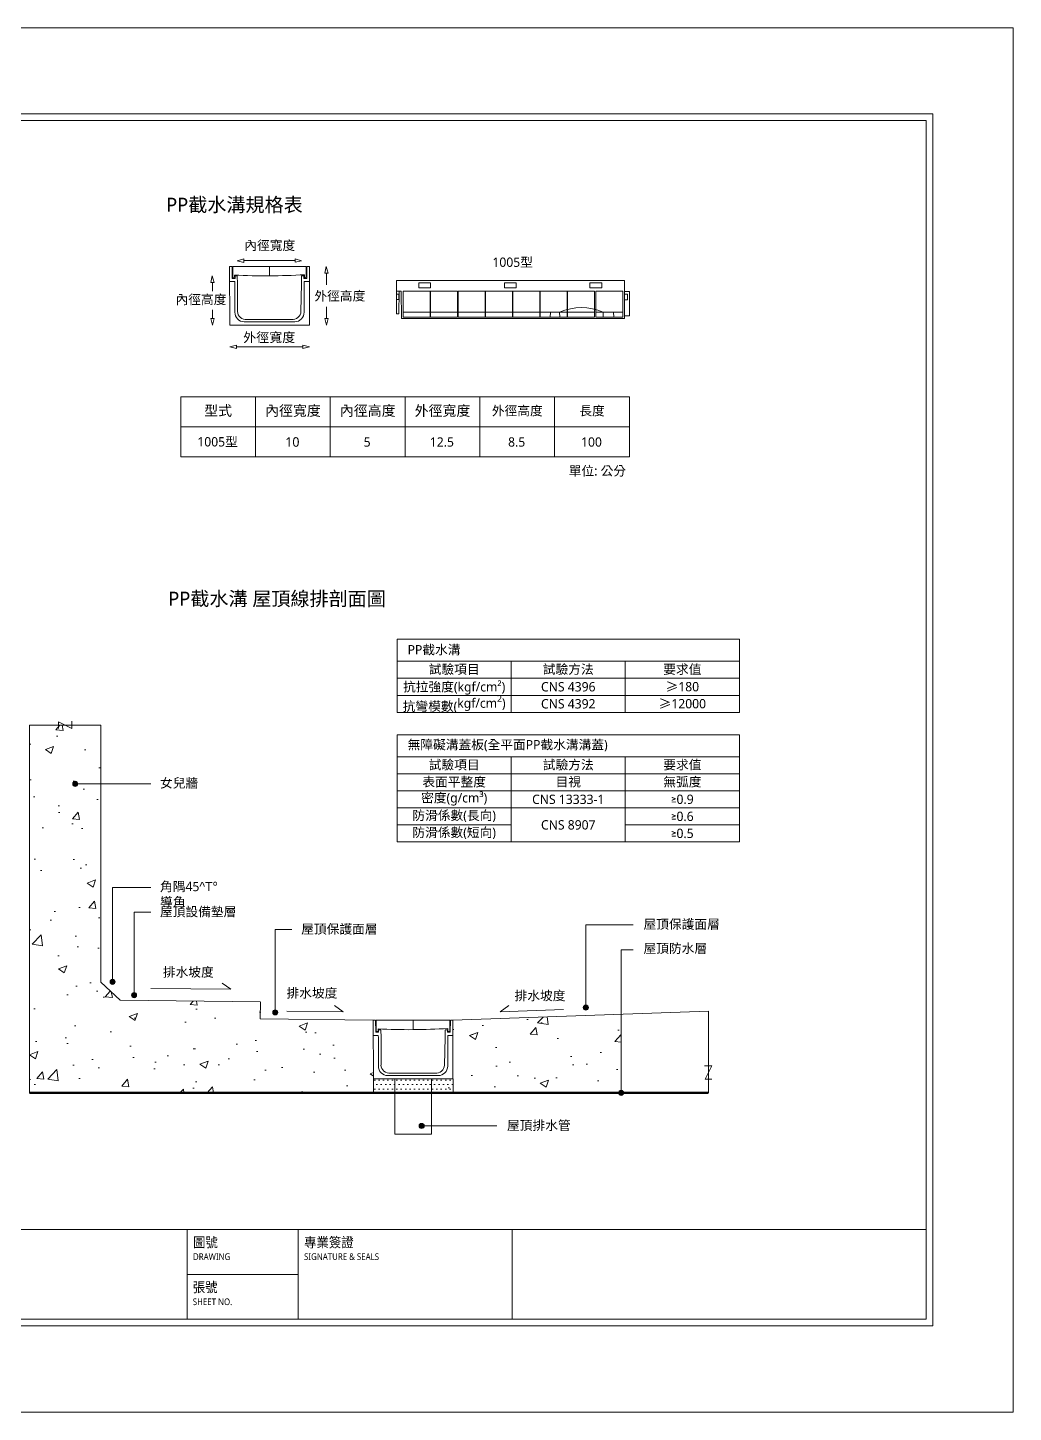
# Model space of a CAD drawing. Header units: millimetres. Extents: x 4267 to 8467, y 166 to 3136.
# Drawn here: x 6353 to 8467, y 166 to 3136 of the extents above; entities that cross this region are included whole.
import ezdxf
from ezdxf.enums import TextEntityAlignment as Align

# ---------------------------------------------------------------- set-up
doc = ezdxf.new("R2010")
doc.units = ezdxf.units.MM
doc.layers.add('0-HATCH', color=7, linetype='Continuous')
doc.styles.add('圖框文字', font='Microsoft JhengHei.ttf')
doc.styles.add('微軟正黑體', font='Microsoft JhengHei.ttf')
pattern_1 = [(50, (-2889.84, 563.64), (182.1847, -15.939), [19.05, -209.55]), (355, (-2889.84, 563.64), (-35.2434, 191.057), [15.24, -167.6406]), (100.4514, (-2874.66, 562.3), (146.9412, 175.1178), [16.19, -178.0902]), (46.1842, (-2889.84, 614.44), (271.079, -42.0423), [28.575, -314.325]), (96.6356, (-2867.26, 610.93), (237.404, 247.426), [24.285, -267.1356]), (351.184, (-2889.84, 614.44), (237.404, 247.426), [22.86, -251.46]), (21, (-2864.44, 601.74), (151.6144, -102.2652), [19.05, -209.55]), (326, (-2864.44, 601.74), (61.802, 184.188), [15.24, -167.64]), (71.4514, (-2851.81, 593.21), (213.4164, 81.9228), [16.19, -178.09]), (37.5, (-2889.845, 563.636), (3.0886, 84.55504), [0, -165.608, 0, -170.18, 0, -168.275]), (7.5, (-2889.845, 563.64), (66.8197, 100.1806), [0, -97.028, 0, -161.798, 0, -64.135]), (327.5, (-2946.49, 563.636), (135.5906, -5.72874), [0, -63.5, 0, -198.12, 0, -262.89]), (317.5, (-2971.89, 563.64), (148.1292, 25.4265), [0, -82.55, 0, -131.572, 0, -186.69])]

msp = doc.modelspace()

# ---------------------------------------------------------------- hatches: boundary and pattern name
at = {"layer": '0-HATCH', "lineweight": 5}
h = msp.add_hatch(dxfattribs=at)
h.set_pattern_fill('AR-CONC', color=256)
h.set_pattern_definition(pattern_1)
h.paths.add_polyline_path([(7620.1, 850.8, -0.414214), (7625.6, 856.3), (7625.6, 1019.4), (7265, 1006.6), (7265, 880.7), (7265.3, 880.7), (7265.3, 850.8)])
h.paths.add_polyline_path([(7094.4, 850.8), (7094.4, 880.7), (7093.8, 1006.6), (6851.7, 1009.7), (6852.1, 1046.1), (6551.6, 1049.5), (6509.5, 1088.2), (6509.5, 1513.5), (6460.5, 1513.5, -1), (6449.4, 1513.5, -1), (6460.5, 1513.5), (6509.5, 1513.5), (6509.5, 1639.3), (6447.4, 1639.3), (6447.4, 1632.2), (6433.1, 1639.3), (6356.7, 1639.3), (6356.7, 850.8)])
h = msp.add_hatch(color=256, dxfattribs=at)
h.dxf.hatch_style = 1
h.paths.add_polyline_path([(6449.4, 1513.5, 1), (6460.5, 1513.5, 1)])
h = msp.add_hatch(color=256, dxfattribs=at)
h.dxf.hatch_style = 1
h.paths.add_polyline_path([(6529.6, 1088.9, 1), (6540.6, 1088.9, 1)])
h = msp.add_hatch(color=256, dxfattribs=at)
h.dxf.hatch_style = 1
h.paths.add_polyline_path([(6575.5, 1060.4, 1), (6586.6, 1060.4, 1)])
h = msp.add_hatch(color=256, dxfattribs=at)
h.dxf.hatch_style = 1
h.paths.add_polyline_path([(6878.4, 1023.3, 1), (6889.4, 1023.3, 1)])
h = msp.add_hatch(color=256, dxfattribs=at)
h.dxf.hatch_style = 1
h.paths.add_polyline_path([(7544.6, 1033.7, 1), (7555.6, 1033.7, 1)])
h = msp.add_hatch(dxfattribs=at)
h.set_pattern_fill('AR-CONC', color=256)
h.set_pattern_definition(pattern_1)
h.paths.add_polyline_path([(7265.3, 850.8), (7265.3, 880.7), (7094.4, 880.7), (7094.4, 850.8)])
h = msp.add_hatch(dxfattribs=at)
h.set_pattern_fill('DOTS', color=256, scale=6)
h.set_pattern_definition([(0, (-2889.845, 563.636), (4.7625, 9.525), [0, -9.525])])
h.paths.add_polyline_path([(7265.3, 850.8), (7265.3, 880.7), (7094.4, 880.7), (7094.4, 850.8)])
h = msp.add_hatch(color=256, dxfattribs=at)
h.dxf.hatch_style = 1
h.paths.add_polyline_path([(7620.1, 850.8, 1), (7631.1, 850.8, 1)])
h = msp.add_hatch(color=256, dxfattribs=at)
h.dxf.hatch_style = 1
h.paths.add_polyline_path([(7192.4, 779.8, 1), (7203.4, 779.8, 1)])

# ---------------------------------------------------------------- linework, layer by layer
at = {"lineweight": 5}
for p, q in [((4266.8, 3135.5, 163.2), (8466.8, 3135.5, 163.2)), ((8466.8, 3135.5, 163.2), (8466.8, 165.5, 163.2)), ((4453.8, 2936.7, 163.2), (8279.8, 2936.7, 163.2)), ((8279.8, 2936.7, 163.2), (4453.8, 2936.7, 163.2)), ((8279.8, 2936.7, 163.2), (8279.8, 557.5, 163.2)), ((8279.8, 365.3, 163.2), (8279.8, 2936.7, 163.2)), ((6785.9, 2623.5), (6791.3, 2623.6)), ((6785.9, 2623.5), (6786.6, 2497.6)), ((6791.3, 2623.6), (6791.8, 2597.7)), ((6792.6, 2623.6), (6792.6, 2601.2)), ((6792.6, 2623.6), (6871.5, 2623.6)), ((6816.7, 2635.9), (6926.3, 2636.1)), ((6950.4, 2623.6), (6871.5, 2623.6)), ((6950.4, 2623.6), (6950.4, 2601.2)), ((6951.7, 2623.6), (6951.3, 2597.7)), ((6957.2, 2623.5), (6951.7, 2623.6)), ((6957.2, 2623.5), (6957.2, 2497.6)), ((6749.1, 2588.9), (6749.1, 2570.6)), ((6786.4, 2591), (6797, 2591)), ((6791.8, 2597.7), (6797.6, 2597.7)), ((6796.6, 2601.2), (6796.6, 2604.9)), ((6797, 2591), (6797.1, 2586.1)), ((6797.1, 2525.1), (6797.1, 2586.1)), ((6797.6, 2597.7), (6797.7, 2603.1)), ((6797.7, 2603.1), (6802.5, 2603.1)), ((6802.5, 2603.1), (6802.8, 2586.1)), ((6802.8, 2527.1), (6802.8, 2586.1)), ((6940.2, 2586.1), (6939, 2527.1)), ((6940.5, 2603.1), (6940.2, 2586.1)), ((6945.3, 2603.1), (6940.5, 2603.1)), ((6945.4, 2597.7), (6945.3, 2603.1)), ((6951.3, 2597.7), (6945.4, 2597.7)), ((6946, 2591), (6945.9, 2586.1)), ((6945.9, 2586.1), (6945.9, 2525.1)), ((6957.2, 2591), (6946, 2591)), ((6946.4, 2601.2), (6946.4, 2605.7)), ((6993.7, 2609.3), (6993.7, 2584)), ((7143.8, 2538.7), (7143.8, 2593.2)), ((7143.8, 2593.2), (7632.8, 2593.2)), ((7632.8, 2593.2), (7632.8, 2569.7)), ((7149.7, 2570.2), (7143.8, 2570.2)), ((7148.8, 2521.9), (7149.7, 2570.2)), ((7149.7, 2570.2), (7154.1, 2570.2)), ((7154.1, 2570.2), (7154.6, 2511.9)), ((7632.8, 2569.7), (7632.7, 2563.8)), ((7632.8, 2569.7), (7643.5, 2569.7)), ((7643.5, 2569.7), (7643.5, 2538.7)), ((6749.3, 2530.2), (6749.3, 2511.8)), ((6994, 2537.1), (6994, 2511.8)), ((7143.8, 2521.9), (7143.8, 2538.7)), ((7158.4, 2514.4), (7158.4, 2538.7)), ((7216.3, 2525.4), (7158.4, 2525.4)), ((7216.3, 2538.7), (7216.3, 2514.4)), ((7217.2, 2514.4), (7217.2, 2538.7)), ((7275, 2525.4), (7217.2, 2525.4)), ((7275, 2538.7), (7275, 2514.4)), ((7276, 2514.4), (7276, 2538.7)), ((7392.5, 2525.4), (7276, 2525.4)), ((7333.8, 2538.7), (7333.8, 2514.4)), ((7334.6, 2514.4), (7334.6, 2538.7)), ((7392.5, 2538.7), (7392.5, 2514.4)), ((7393.4, 2514.4), (7393.4, 2538.7)), ((7451.2, 2525.4), (7393.4, 2525.4)), ((7451.2, 2538.7), (7451.2, 2514.4)), ((7451.9, 2514.4), (7451.9, 2538.7)), ((7509.8, 2525.4), (7451.9, 2525.4)), ((7474.1, 2525.3), (7473.6, 2514.4)), ((7493.6, 2525.3), (7493.9, 2514.4)), ((7509.8, 2538.7), (7509.8, 2514.4)), ((7510.6, 2514.4), (7510.6, 2538.7)), ((7568.5, 2525.4), (7510.6, 2525.4)), ((7568.5, 2538.7), (7568.5, 2514.4)), ((7571.8, 2514.4), (7571.8, 2538.7)), ((7629.7, 2525.4), (7571.8, 2525.4)), ((7587.3, 2525.4), (7587, 2514.4)), ((7609.5, 2525.4), (7610.1, 2514.4)), ((7629.7, 2538.7), (7629.7, 2514.4)), ((7632.6, 2511.9), (7632.7, 2551.6)), ((7643.5, 2538.7), (7643.5, 2517.5)), ((6957.2, 2497.6), (6786.6, 2497.6)), ((6925.6, 2504.8), (6817.5, 2504.8)), ((6918.7, 2509.8), (6823.2, 2509.8)), ((7143.8, 2521.9), (7148.8, 2521.9)), ((7154.6, 2511.9), (7632.6, 2511.9)), ((7216.3, 2514.4), (7158.4, 2514.4)), ((7275, 2514.4), (7217.2, 2514.4)), ((7333.8, 2514.4), (7276, 2514.4)), ((7392.5, 2514.4), (7334.6, 2514.4)), ((7451.2, 2514.4), (7393.4, 2514.4)), ((7509.8, 2514.4), (7451.9, 2514.4)), ((7568.5, 2514.4), (7510.6, 2514.4)), ((7629.7, 2514.4), (7571.8, 2514.4)), ((7643.5, 2517.5), (7632.6, 2517.6)), ((6800.8, 2451), (6943, 2451.3)), ((6681.2, 2343.8), (7643.5, 2343.8)), ((6681.2, 2343.8), (6681.2, 2215.3)), ((6841.6, 2343.8), (6841.6, 2215.3)), ((7002, 2343.8), (7002, 2215.3)), ((7162.4, 2343.8), (7162.4, 2215.3)), ((7322.8, 2343.8), (7322.8, 2215.3)), ((7483.1, 2343.8), (7483.1, 2215.3)), ((7643.5, 2343.8), (7643.5, 2215.3)), ((6681.2, 2279.6), (7643.5, 2279.6)), ((6681.2, 2215.3), (7643.5, 2215.3)), ((7145.2, 1823.9), (7879.3, 1823.9)), ((7145.2, 1823.9), (7145.2, 1666.9)), ((7879.3, 1823.9), (7879.3, 1666.9)), ((7145.2, 1776.5), (7879.3, 1776.5)), ((7389.9, 1776.5), (7389.9, 1666.9)), ((7634.6, 1776.5), (7634.6, 1666.9)), ((7145.2, 1740), (7879.3, 1740)), ((7145.2, 1703.4), (7879.3, 1703.4)), ((7145.2, 1666.9), (7879.3, 1666.9)), ((6356.7, 850.8), (6356.7, 1639.3)), ((6356.7, 1639.3), (6509.5, 1639.3)), ((6418.8, 1632.2), (6418.8, 1646.5)), ((6418.8, 1646.5), (6447.4, 1632.2)), ((6447.4, 1632.2), (6447.4, 1647.9)), ((6509.5, 1088.2), (6509.5, 1639.3)), ((7145.2, 1619), (7879.3, 1619)), ((7145.2, 1619), (7145.2, 1388.9)), ((7879.3, 1619), (7879.3, 1388.9)), ((7145.2, 1571.7), (7879.3, 1571.7)), ((7389.9, 1571.7), (7389.9, 1388.9)), ((7634.6, 1571.7), (7634.6, 1388.9)), ((7145.2, 1535.1), (7879.3, 1535.1)), ((6455, 1513.5), (6616.9, 1513.5)), ((7145.2, 1498.6), (7879.3, 1498.6)), ((7145.2, 1462), (7879.3, 1462)), ((7145.2, 1425.5), (7389.9, 1425.5)), ((7634.6, 1425.5), (7879.3, 1425.5)), ((7145.2, 1388.9), (7879.3, 1388.9)), ((6535.1, 1088.9), (6535.1, 1291.5)), ((6535.1, 1291.5), (6616.9, 1291.5)), ((6581.1, 1060.4), (6581.1, 1238)), ((6581.1, 1238), (6616.9, 1238)), ((6883.9, 1023.3), (6883.9, 1200.9)), ((6883.9, 1200.9), (6919.7, 1200.9)), ((7550.1, 1033.7), (7550.1, 1211.3)), ((7550.1, 1211.3), (7651.8, 1211.3)), ((7625.6, 850.8), (7625.6, 1157.6)), ((7625.6, 1157.6), (7651.8, 1157.6)), ((6509.5, 1088.2), (6551.6, 1049.5)), ((6788.3, 1072.9), (6617.2, 1074.8)), ((6788.3, 1072.9), (6769.8, 1086.3)), ((6851.7, 1046.1), (6551.6, 1049.5)), ((6851.7, 1009.7), (6852.1, 1046.1)), ((7029.5, 1024.6), (6908.4, 1026.1)), ((7029.5, 1024.6), (7010.9, 1038)), ((7265, 1006.6), (7812.9, 1026)), ((7384.7, 1038), (7366.2, 1024.6)), ((7366.2, 1024.6), (7502.2, 1029.4)), ((7812.9, 1026), (7812.9, 850.8)), ((7093.7, 1006.6), (6851.7, 1009.7)), ((7093.7, 1006.6), (7099.2, 1006.7)), ((7093.8, 1006.6), (7094.4, 880.7)), ((7099.2, 1006.7), (7099.6, 980.8)), ((7099.6, 980.8), (7105.5, 980.8)), ((7100.5, 1006.7), (7100.5, 984.3)), ((7100.5, 1006.7), (7179.4, 1006.7)), ((7104.5, 984.3), (7104.5, 987.9)), ((7105.5, 980.8), (7105.6, 986.2)), ((7105.6, 986.2), (7110.4, 986.2)), ((7110.4, 986.2), (7110.7, 969.2)), ((7258.3, 1006.7), (7179.4, 1006.7)), ((7248.4, 986.2), (7248.1, 969.2)), ((7253.2, 986.2), (7248.4, 986.2)), ((7253.3, 980.8), (7253.2, 986.2)), ((7259.1, 980.8), (7253.3, 980.8)), ((7254.3, 984.3), (7254.3, 988.8)), ((7258.3, 1006.7), (7258.3, 984.3)), ((7259.6, 1006.7), (7259.1, 980.8)), ((7265, 1006.6), (7259.6, 1006.7)), ((7265, 1006.6), (7265, 880.7)), ((7094.3, 974.1), (7104.9, 974.1)), ((7104.9, 974.1), (7105, 969.2)), ((7105, 908.2), (7105, 969.2)), ((7110.7, 910.1), (7110.7, 969.2)), ((7248.1, 969.2), (7246.9, 910.1)), ((7253.9, 974.1), (7253.8, 969.2)), ((7253.8, 969.2), (7253.8, 908.2)), ((7265, 974.1), (7253.9, 974.1)), ((7226.6, 892.9), (7131, 892.9)), ((7820, 908.5), (7804.3, 908.5)), ((7805.7, 879.8), (7820, 908.5)), ((7265, 880.7), (7094.4, 880.7)), ((7233.4, 887.8), (7125.3, 887.8)), ((7820, 879.8), (7805.7, 879.8)), ((7812.9, 850.8), (6356.7, 850.8)), ((7197.9, 779.8), (7359.1, 779.8)), ((8279.8, 557.5, 163.2), (4453.8, 557.5, 163.2)), ((8279.8, 557.5, 163.2), (4453.8, 557.5, 163.2)), ((6694.8, 557.5, 163.2), (6933, 557.5, 163.2)), ((6694.8, 557.5, 163.2), (6694.8, 365.3, 163.2)), ((6933, 557.5, 163.2), (6933, 365.3, 163.2)), ((6933, 557.5, 163.2), (6933, 365.3, 163.2)), ((7391.9, 557.5, 163.2), (7391.9, 365.3, 163.2)), ((6694.8, 461.4, 163.2), (6933, 461.4, 163.2)), ((4453.8, 365.3, 163.2), (8279.8, 365.3, 163.2)), ((8466.8, 165.5, 163.2), (4266.8, 165.5, 163.2))]:
    msp.add_line(p, q, dxfattribs=at)
at = {"color": 4, "lineweight": 5}
for p, q in [((8294, 2950.9, 163.2), (4439.6, 2950.9, 163.2)), ((8294, 351.1, 163.2), (8294, 2950.9, 163.2)), ((4439.6, 351.1, 163.2), (8294, 351.1, 163.2))]:
    msp.add_line(p, q, dxfattribs=at)
at = {"lineweight": 5}
for points in [[(6802.5, 2635.6), (6816.7, 2632.2), (6816.7, 2639.5)], [(6871.5, 2623.6), (6871.6, 2623.6), (6871.6, 2603.2), (6871.5, 2603.2)], [(6940.5, 2635.8), (6926.3, 2632.5), (6926.3, 2639.7)], [(6993.4, 2623.5), (6990.1, 2609.3), (6997.3, 2609.3)], [(6748.8, 2603.1), (6745.4, 2588.9), (6752.7, 2588.9)], [(7191.8, 2588), (7217.2, 2588), (7217.2, 2577.6), (7191.8, 2577.6)], [(7375.3, 2588), (7400.7, 2588), (7400.7, 2577.6), (7375.3, 2577.6)], [(7558.9, 2588), (7584.3, 2588), (7584.3, 2577.6), (7558.9, 2577.6)], [(7144.2, 2563.6), (7149.1, 2563.6), (7149.1, 2552.7), (7144.2, 2552.7)], [(7632.7, 2563.8), (7639.5, 2563.8), (7639.5, 2551.6), (7632.7, 2551.6)], [(6749.1, 2497.6), (6745.7, 2511.8), (6753, 2511.8)], [(6993.7, 2497.6), (6990.3, 2511.8), (6997.6, 2511.8)], [(6786.6, 2450.8), (6800.8, 2447.4), (6800.8, 2454.7)], [(6957.2, 2451), (6943, 2447.6), (6943, 2454.9)], [(7179.4, 1006.7), (7179.5, 1006.7), (7179.5, 986.2), (7179.4, 986.2)], [(7094.4, 880.7), (7265.3, 880.7), (7265.3, 850.8), (7094.4, 850.8)], [(7140.4, 880.7), (7219.1, 880.7), (7219.1, 762.3), (7140.4, 762.3)]]:
    msp.add_lwpolyline(points, close=True, dxfattribs=at)
for points in [[(7158.4, 2538.7), (7158.4, 2570.2), (7216.3, 2570.2), (7216.3, 2538.7)], [(7217.2, 2538.7), (7217.2, 2570.2), (7275, 2570.2), (7275, 2538.7)], [(7276, 2538.7), (7276, 2570.2), (7333.8, 2570.2), (7333.8, 2538.7)], [(7334.6, 2538.7), (7334.6, 2570.2), (7392.5, 2570.2), (7392.5, 2538.7)], [(7393.4, 2538.7), (7393.4, 2570.2), (7451.2, 2570.2), (7451.2, 2538.7)], [(7451.9, 2538.7), (7451.9, 2570.2), (7509.8, 2570.2), (7509.8, 2538.7)], [(7510.6, 2538.7), (7510.6, 2570.2), (7568.5, 2570.2), (7568.5, 2538.7)], [(7571.8, 2538.7), (7571.8, 2570.2), (7629.7, 2570.2), (7629.7, 2538.7)]]:
    msp.add_lwpolyline(points, dxfattribs=at)
at = {"lineweight": 5, "const_width": 5}
msp.add_lwpolyline([(7812.9, 850.8), (6356.7, 850.8)], dxfattribs=at)
at = {"lineweight": 5}
for centre in [(6455, 1513.5), (6535.1, 1088.9), (6581.1, 1060.4), (6883.9, 1023.3), (7550.1, 1033.7), (7625.6, 850.8), (7197.9, 779.8)]:
    msp.add_circle(centre, 5.52, dxfattribs=at)
for centre, radius, start, end in [((6794.6, 2601.2), 1.99, 180, 0), ((6864.2, 3938.7), 1335.5, 267.0983, 273.5293), ((6948.4, 2601.2), 1.99, 180, 0), ((6817.5, 2525.1), 20.3, 180, 270), ((6821.2, 2528.1), 18.5, 183.3708, 275.9674), ((6920.6, 2528.1), 18.5, 264.0326, 356.6292), ((6925.6, 2525.1), 20.3, 270, 0), ((7540.5, 2417.9), 117.2, 66.5269, 113.4731), ((7102.5, 984.3), 1.99, 180, 0), ((7172.1, 2321.8), 1335.5, 267.0983, 273.5293), ((7256.3, 984.3), 1.99, 180, 0), ((7125.3, 908.2), 20.3, 180, 270), ((7129.1, 911.2), 18.5, 183.3708, 275.9674), ((7228.5, 911.2), 18.5, 264.0326, 356.6292), ((7233.4, 908.2), 20.3, 270, 0)]:
    msp.add_arc(centre, radius, start, end, dxfattribs=at)

# ---------------------------------------------------------------- texts
at = {"color": 3, "lineweight": 5, "style": '圖框文字', "width": 0.91}
for s, p in [('圖號', (6707.5, 530.1, 163.2)), ('專業簽證', (6945.7, 530.1, 163.2)), ('張號', (6707, 434, 163.2))]:
    msp.add_text(s, height=21.43, dxfattribs=at).set_placement(p, align=Align.MIDDLE_LEFT)
at = {"lineweight": 5, "style": '圖框文字', "width": 0.91}
for s, height, p in [('DRAWING', 14.21, (6707.5, 499.5, 163.2)), ('SIGNATURE & SEALS', 14.212, (6945.7, 499.5, 163.2)), ('SHEET NO.', 14.21, (6707, 402.6, 163.2))]:
    msp.add_text(s, height=height, dxfattribs=at).set_placement(p, align=Align.MIDDLE_LEFT)
at = {"lineweight": 5, "style": '微軟正黑體'}
for s, insert, char_height, width, attachment_point in [('PP截水溝規格表', (6796.4, 2754.1), 30, 283.741, 5), ('內徑寬度', (6872.2, 2667.5), 20, 300.016, 5), ('1005型', (7393.1, 2631.9), 20, 145.784, 5), ('內徑高度', (6724.6, 2551.4), 20, 300.016, 5), ('外徑高度', (7022.5, 2559.2), 20, 300.016, 5), ('外徑寬度', (6871, 2470.2), 20.48, 300.016, 5), ('型式', (6761.4, 2312.8), 21.89, 145.784, 5), ('內徑寬度', (6921.8, 2312.8), 21.89, 145.784, 5), ('內徑高度', (7082.2, 2312.8), 21.89, 145.784, 5), ('外徑寬度', (7242.6, 2312.8), 21.89, 145.784, 5), ('外徑高度', (7403, 2312.8), 20, 145.784, 5), ('長度', (7563.3, 2312.8), 20, 145.784, 5), ('1005型', (6760.2, 2246.7), 20, 145.784, 5), ('10', (6920.6, 2246.7), 20.48, 145.784, 5), ('12.5', (7241.3, 2246.7), 20, 145.784, 5), ('8.5', (7401.7, 2246.7), 20, 145.784, 5), ('5', (7081, 2246.7), 20, 145.784, 5), ('100', (7562.1, 2246.7), 20, 145.784, 5), ('單位: 公分', (7636.2, 2183.7), 20, 1203.743, 6), ('PP截水溝', (7167.8, 1800.2), 20, 730.039, 4), ('試驗項目', (7267.6, 1758.3), 20, 240.639, 5), ('試驗方法', (7512.3, 1758.3), 20, 240.639, 5), ('要求值', (7757, 1758.3), 20, 240.639, 5), ('\\A1;抗拉強度(kgf/cm²)', (7267.6, 1718.4), 20, 240.639, 5), ('CNS 4396', (7512.3, 1721.7), 20, 240.639, 5), ('{\\fSimSun|b0|i0|c134|p2;≥}180', (7757, 1721.7), 20, 240.639, 5), ('抗彎模數({\\A1;kgf/cm\\H0.7x;\\S2^ ;\\H1.42857x;)}', (7267.6, 1683.4), 20, 240.639, 5), ('\\A1;CNS 4392', (7512.3, 1685.2), 20, 240.639, 5), ('{\\fSimSun|b0|i0|c134|p2;≥}12000', (7757, 1685.2), 20, 240.639, 5), ('無障礙溝蓋板(全平面PP截水溝溝蓋)', (7167.8, 1595.4), 20, 730.039, 4), ('試驗項目', (7267.6, 1553.4), 20, 240.639, 5), ('試驗方法', (7512.3, 1553.4), 20, 240.639, 5), ('要求值', (7757, 1553.4), 20, 240.639, 5), ('表面平整度', (7267.6, 1516.8), 20, 240.639, 5), ('目視', (7512.3, 1516.8), 20, 240.639, 5), ('無弧度', (7757, 1516.8), 20, 78.237, 5), ('密度(g/cm³)', (7267.6, 1480.3), 20, 240.639, 5), ('CNS 13333-1', (7512.3, 1480.3), 20, 240.639, 5), ('≥0.9', (7757, 1480.3), 20, 240.639, 5), ('防滑係數(長向)', (7267.6, 1443.7), 20, 240.639, 5), ('\\A1;CNS 8907', (7512.3, 1425.5), 20, 240.639, 5), ('≥0.6', (7757, 1443.7), 20, 240.639, 5), ('防滑係數(短向)', (7267.6, 1407.2), 20, 240.639, 5), ('≥0.5', (7757, 1407.2), 20, 240.639, 5)]:
    msp.add_mtext(s, dxfattribs=dict(at, insert=insert, char_height=char_height, width=width, attachment_point=attachment_point))
at = {"lineweight": 5, "attachment_point": 1, "style": '微軟正黑體'}
for s, width, insert, char_height in [('PP截水溝 屋頂線排剖面圖', 450.455, (6654.5, 1925.8), 30), ('女兒牆', 77.76, (6636.8, 1525.4), 20), ('角隅45{\\fPMingLiU|b0|i0|c136|p18;^T}°導角', 144.487, (6636.8, 1303.4), 20), ('屋頂設備墊層', 155.9, (6636.8, 1249.4), 20), ('屋頂保護面層', 155.9, (7673.7, 1222.6), 20), ('屋頂保護面層', 155.9, (6939.6, 1212.2), 20), ('屋頂防水層', 155.9, (7673.7, 1170.8), 20), ('排水坡度', 104.68, (6642.9, 1119.9), 20), ('排水坡度', 104.68, (6908, 1075), 20), ('排水坡度', 104.68, (7397.2, 1069.3), 20), ('屋頂排水管', 130.775, (7381, 791.1), 20)]:
    msp.add_mtext_dynamic_manual_height_columns(s, width=width, gutter_width=16.9, heights=[0], dxfattribs=dict(at, insert=insert, char_height=char_height))

doc.saveas('drawing.dxf')
